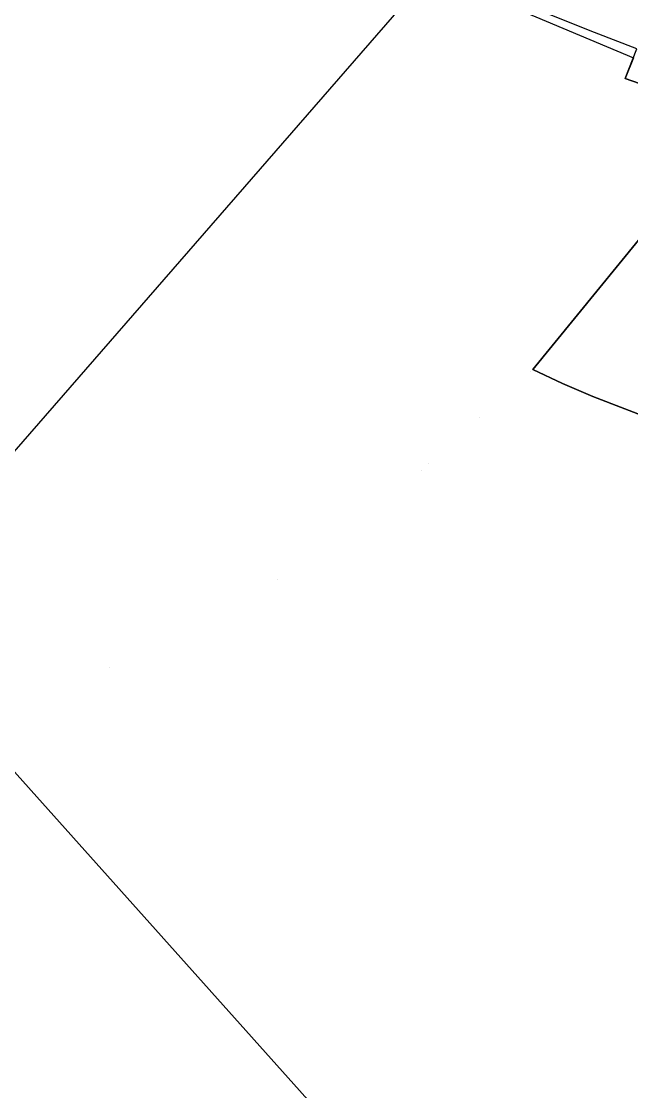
# Model space of a CAD drawing. Header units: millimetres. Extents: x 522658 to 553925, y 7796479 to 7820139.
# Drawn here: x 544748 to 545035, y 7810574 to 7811076 of the extents above; entities that cross this region are included whole.
import ezdxf

# ---------------------------------------------------------------- set-up
doc = ezdxf.new("R2010")
doc.units = ezdxf.units.MM
doc.layers.add('ZONA RESIDENCIAL 2 (ZR_2)', color=2, linetype='Continuous')

msp = doc.modelspace()

# ---------------------------------------------------------------- linework, layer by layer
at = {"layer": 'ZONA RESIDENCIAL 2 (ZR_2)'}
for points in [[(545015.41, 7810421.57), (544678.6, 7810797.93), (544934.26, 7811091.62)], [(544969.42, 7811087.13), (545035.78, 7811059.1), (545031.9, 7811049.3), (545078.24, 7811033.16), (545059.19, 7810999.03), (544988.55, 7810912.78), (545002.45, 7810906.07), (545016.65, 7810900.02), (545048.79, 7810887.59), (545041.85, 7810872.2), (545063.1, 7810841.22), (545078.13, 7810817.83), (545117.28, 7810749.69), (545147.56, 7810694.08), (545190.65, 7810620.22), (545175.1, 7810537.21)], [(545078.24, 7811033.16), (545031.9, 7811049.3), (545037.45, 7811063.31), (545017.52, 7811070.91), (544992.72, 7811080.87)], [(545048.79, 7810887.59), (545016.65, 7810900.02), (545002.45, 7810906.07), (544988.55, 7810912.78), (545059.19, 7810999.03)]]:
    msp.add_lwpolyline(points, dxfattribs=at)
at = {"layer": 'ZONA RESIDENCIAL 2 (ZR_2)', "const_width": 0.0006}
for points in [[(544713.96, 7810693.89), (544749.64, 7810718.55), (544749.52, 7810718.68), (544765.03, 7810733.52), (544784.68, 7810769.54), (544806.06, 7810782.89), (544830.81, 7810792.89), (544852.18, 7810801.77), (544929.19, 7810858.85), (544988.55, 7810912.78), (545002.45, 7810906.07), (545016.65, 7810900.02), (545048.79, 7810887.59)], [(545048.79, 7810887.59), (545016.65, 7810900.02), (545002.45, 7810906.07), (544988.55, 7810912.78), (544969.81, 7810895.75), (544958.09, 7810885.11), (544944.89, 7810873.11), (544929.19, 7810858.85), (544924.17, 7810855.13), (544918.59, 7810850.99), (544914.17, 7810847.72), (544905.94, 7810841.62), (544901.25, 7810838.14), (544899.65, 7810836.95), (544895.07, 7810833.56), (544887.16, 7810827.7), (544852.18, 7810801.77), (544845.3, 7810798.91), (544811.68, 7810785.16), (544806.06, 7810782.89), (544784.68, 7810769.54), (544765.03, 7810733.52), (544755.37, 7810724.28), (544749.64, 7810718.55), (544743.78, 7810714.5)]]:
    msp.add_lwpolyline(points, dxfattribs=at)

doc.saveas('drawing.dxf')
